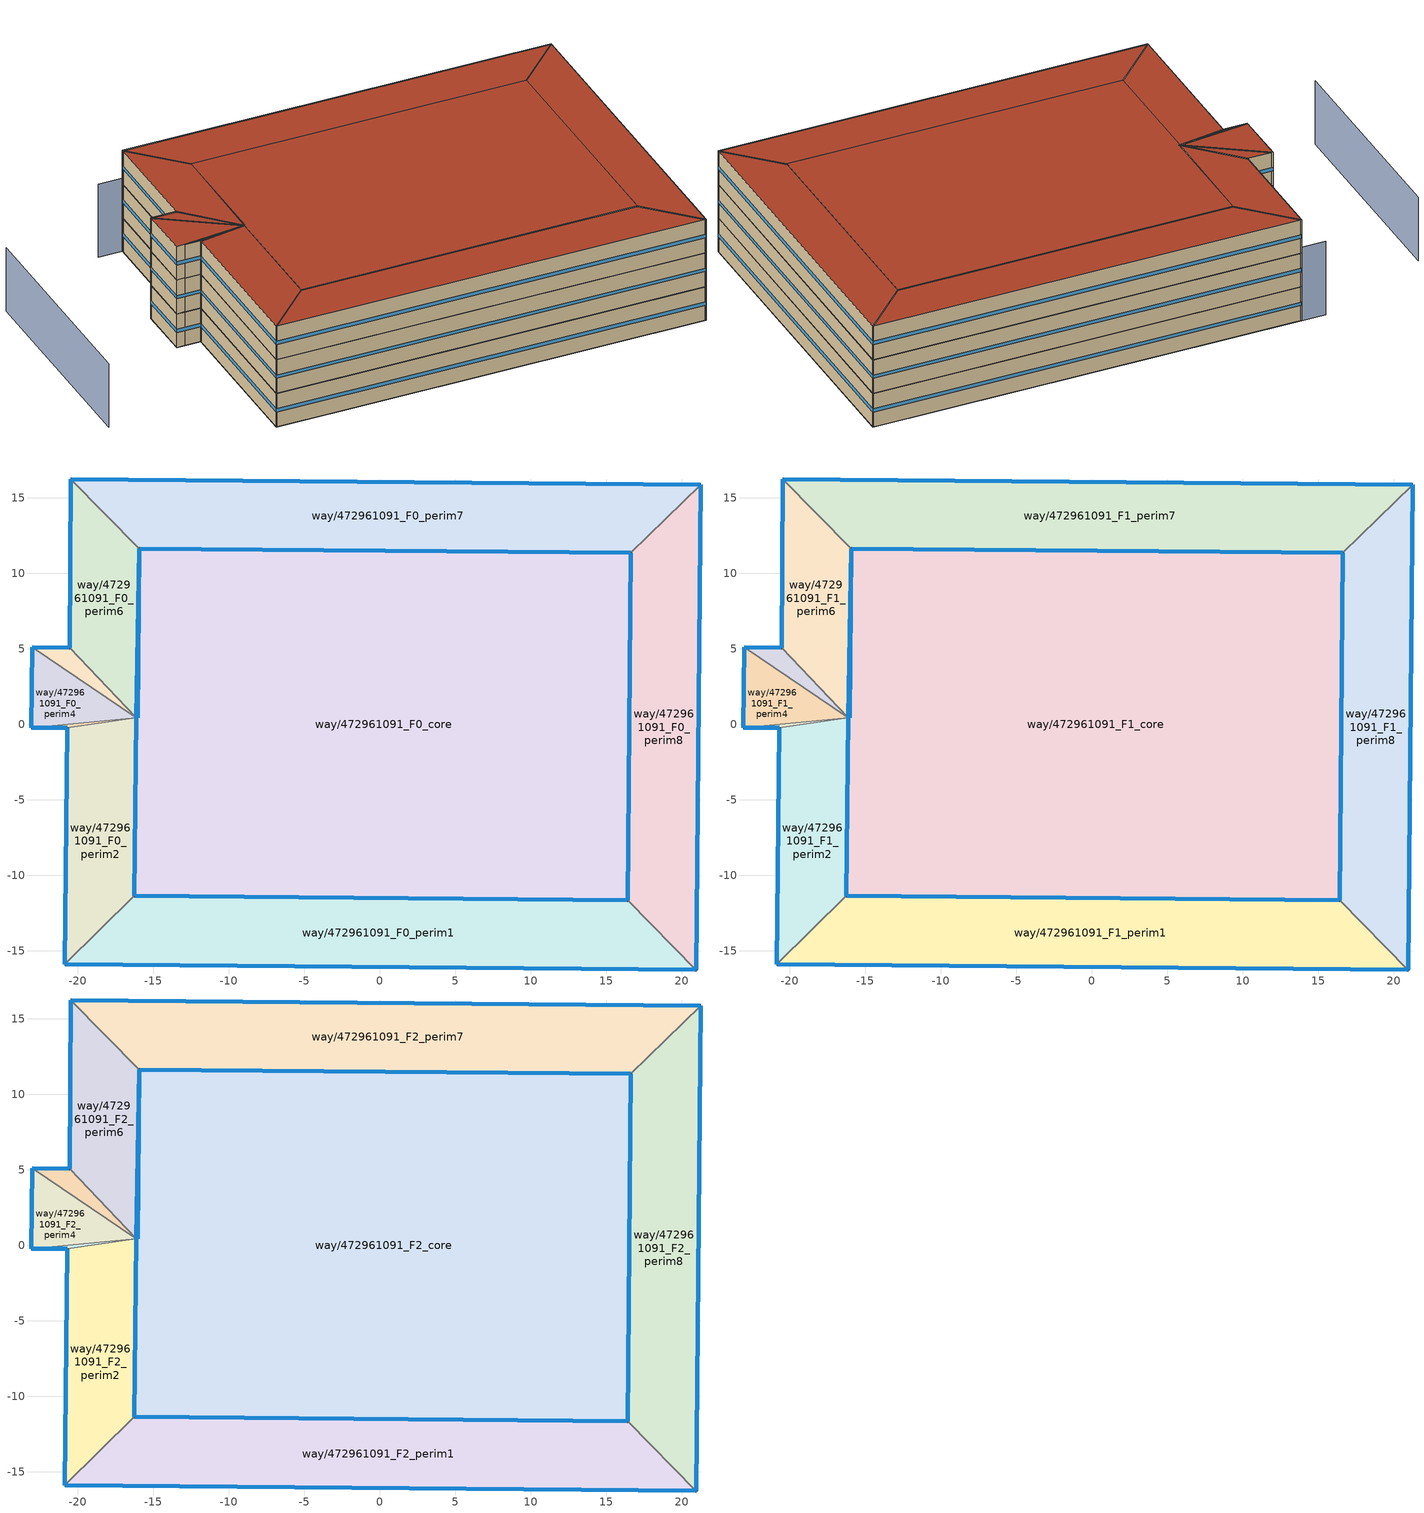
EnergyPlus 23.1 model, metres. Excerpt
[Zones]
way/472961091_F0_perim1
 floor ground (Floor_Construction): 20.94,-16.28 16.41,-11.66 -16.26,-11.37 -20.87,-15.89 z0
 wall outside (Wall_Construction): 20.94,-16.28 -20.87,-15.89 / -16.26,-11.37 16.41,-11.66 z0:3.5
 wall to way/472961091_F0_perim8 (Wall_Construction): 16.41,-11.66 20.94,-16.28 z0:3.5
 wall to way/472961091_F0_perim2 (Wall_Construction): -20.87,-15.89 -16.26,-11.37 z0:3.5
 window (Window_Construction): 20.92,-16.28 -20.85,-15.89 / -16.24,-11.37 16.39,-11.66 z1.57:1.93
way/472961091_F0_perim2
 floor ground (Floor_Construction): -16.26,-11.37 -16.15,0.44 -20.72,-0.25 -20.87,-15.89 z0
 wall outside (Wall_Construction): -20.87,-15.89 -20.72,-0.25 / -16.15,0.44 -16.26,-11.37 z0:3.5
 wall to way/472961091_F0_perim3 (Wall_Construction): -20.72,-0.25 -16.15,0.44 z0:3.5
 window (Window_Construction): -20.87,-15.89 -20.72,-0.25 / -16.15,0.44 -16.26,-11.36 z1.57:1.93
way/472961091_F0_perim3
 floor ground (Floor_Construction): -16.15,0.44 -23.08,-0.23 -20.72,-0.25 z0
 wall outside (Wall_Construction): -20.72,-0.25 -23.08,-0.23 z0:3.5
 wall to way/472961091_F0_perim4 (Wall_Construction): -23.08,-0.23 -16.15,0.44 z0:3.5
 window (Window_Construction): -20.73,-0.25 -23.08,-0.23 z1.57:1.93
way/472961091_F0_perim4
 floor ground (Floor_Construction): -16.15,0.44 -23.03,5.09 -23.08,-0.23 z0
 wall outside (Wall_Construction): -23.08,-0.23 -23.03,5.09 z0:3.5
 wall to way/472961091_F0_perim5 (Wall_Construction): -23.03,5.09 -16.15,0.44 z0:3.5
 window (Window_Construction): -23.08,-0.23 -23.03,5.09 z1.57:1.93
way/472961091_F0_perim5
 floor ground (Floor_Construction): -16.15,0.44 -20.56,5.07 -23.03,5.09 z0
 wall outside (Wall_Construction): -23.03,5.09 -20.56,5.07 z0:3.5
 wall to way/472961091_F0_perim6 (Wall_Construction): -20.56,5.07 -16.15,0.44 z0:3.5
 window (Window_Construction): -23.03,5.09 -20.56,5.07 z1.57:1.93
way/472961091_F0_perim6
 floor ground (Floor_Construction): -16.15,0.44 -15.93,11.63 -20.46,16.24 -20.56,5.07 z0
 wall outside (Wall_Construction): -20.56,5.07 -20.46,16.24 / -15.93,11.63 -16.15,0.44 z0:3.5
 wall to way/472961091_F0_perim7 (Wall_Construction): -20.46,16.24 -15.93,11.63 z0:3.5
 window (Window_Construction): -20.56,5.07 -20.46,16.24 / -15.93,11.63 -16.15,0.45 z1.57:1.93
way/472961091_F0_perim7
 floor ground (Floor_Construction): 21.23,15.87 -20.46,16.24 -15.93,11.63 16.62,11.35 z0
 wall outside (Wall_Construction): -20.46,16.24 21.23,15.87 / 16.62,11.35 -15.93,11.63 z0:3.5
 wall to way/472961091_F0_perim8 (Wall_Construction): 21.23,15.87 16.62,11.35 z0:3.5
 window (Window_Construction): -20.44,16.24 21.21,15.88 / 16.61,11.35 -15.92,11.63 z1.57:1.93
way/472961091_F0_perim8
 floor ground (Floor_Construction): 20.94,-16.28 21.23,15.87 16.62,11.35 16.41,-11.66 z0
 wall outside (Wall_Construction): 21.23,15.87 20.94,-16.28 / 16.41,-11.66 16.62,11.35 z0:3.5
 window (Window_Construction): 21.23,15.86 20.94,-16.26 / 16.41,-11.65 16.62,11.33 z1.57:1.93
way/472961091_F0_core
 floor ground (Floor_Construction): 16.62,11.35 16.41,-11.66 -16.26,-11.37 -16.15,0.44 -16.03,0.44 -15.93,11.63 z0
 wall outside (Wall_Construction): -15.93,11.63 -16.03,0.44 -16.15,0.44 -16.26,-11.37 16.41,-11.66 16.62,11.35 -15.93,11.63 z0:3.5
 window (Window_Construction): -15.93,11.63 -16.03,0.45 / -16.03,0.44 -16.15,0.44 / -16.24,-11.37 16.39,-11.66 / -16.15,0.44 -16.26,-11.36 / 16.61,11.35 -15.92,11.63 / 16.41,-11.65 16.62,11.33 z1.57:1.93
way/472961091_F1_perim1
 floor to way/472961091_F0_perim1 (Floor_Construction): 20.94,-16.28 16.41,-11.66 -16.26,-11.37 -20.87,-15.89 z3.5
 wall outside (Wall_Construction): 20.94,-16.28 -20.87,-15.89 / -16.26,-11.37 16.41,-11.66 z3.5:7
 wall to way/472961091_F1_perim8 (Wall_Construction): 16.41,-11.66 20.94,-16.28 z3.5:7
 wall to way/472961091_F1_perim2 (Wall_Construction): -20.87,-15.89 -16.26,-11.37 z3.5:7
 window (Window_Construction): 20.92,-16.28 -20.85,-15.89 / -16.24,-11.37 16.39,-11.66 z5.08:5.42
way/472961091_F1_perim2
 floor to way/472961091_F0_perim2 (Floor_Construction): -16.26,-11.37 -16.15,0.44 -20.72,-0.25 -20.87,-15.89 z3.5
 wall outside (Wall_Construction): -20.87,-15.89 -20.72,-0.25 / -16.15,0.44 -16.26,-11.37 z3.5:7
 wall to way/472961091_F1_perim3 (Wall_Construction): -20.72,-0.25 -16.15,0.44 z3.5:7
 window (Window_Construction): -20.87,-15.89 -20.72,-0.25 / -16.15,0.44 -16.26,-11.36 z5.08:5.42
way/472961091_F1_perim3
 floor to way/472961091_F0_perim3 (Floor_Construction): -16.15,0.44 -23.08,-0.23 -20.72,-0.25 z3.5
 wall outside (Wall_Construction): -20.72,-0.25 -23.08,-0.23 z3.5:7
 wall to way/472961091_F1_perim4 (Wall_Construction): -23.08,-0.23 -16.15,0.44 z3.5:7
 window (Window_Construction): -20.73,-0.25 -23.08,-0.23 z5.08:5.42
way/472961091_F1_perim4
 floor to way/472961091_F0_perim4 (Floor_Construction): -16.15,0.44 -23.03,5.09 -23.08,-0.23 z3.5
 wall outside (Wall_Construction): -23.08,-0.23 -23.03,5.09 z3.5:7
 wall to way/472961091_F1_perim5 (Wall_Construction): -23.03,5.09 -16.15,0.44 z3.5:7
 window (Window_Construction): -23.08,-0.23 -23.03,5.09 z5.08:5.42
way/472961091_F1_perim5
 floor to way/472961091_F0_perim5 (Floor_Construction): -16.15,0.44 -20.56,5.07 -23.03,5.09 z3.5
 wall outside (Wall_Construction): -23.03,5.09 -20.56,5.07 z3.5:7
 wall to way/472961091_F1_perim6 (Wall_Construction): -20.56,5.07 -16.15,0.44 z3.5:7
 window (Window_Construction): -23.03,5.09 -20.56,5.07 z5.08:5.42
way/472961091_F1_perim6
 floor to way/472961091_F0_perim6 (Floor_Construction): -16.15,0.44 -15.93,11.63 -20.46,16.24 -20.56,5.07 z3.5
 wall outside (Wall_Construction): -20.56,5.07 -20.46,16.24 / -15.93,11.63 -16.15,0.44 z3.5:7
 wall to way/472961091_F1_perim7 (Wall_Construction): -20.46,16.24 -15.93,11.63 z3.5:7
 window (Window_Construction): -20.56,5.07 -20.46,16.24 / -15.93,11.63 -16.15,0.45 z5.08:5.42
way/472961091_F1_perim7
 floor to way/472961091_F0_perim7 (Floor_Construction): 21.23,15.87 -20.46,16.24 -15.93,11.63 16.62,11.35 z3.5
 wall outside (Wall_Construction): -20.46,16.24 21.23,15.87 / 16.62,11.35 -15.93,11.63 z3.5:7
 wall to way/472961091_F1_perim8 (Wall_Construction): 21.23,15.87 16.62,11.35 z3.5:7
 window (Window_Construction): -20.44,16.24 21.21,15.88 / 16.61,11.35 -15.92,11.63 z5.08:5.42
way/472961091_F1_perim8
 floor to way/472961091_F0_perim8 (Floor_Construction): 20.94,-16.28 21.23,15.87 16.62,11.35 16.41,-11.66 z3.5
 wall outside (Wall_Construction): 21.23,15.87 20.94,-16.28 / 16.41,-11.66 16.62,11.35 z3.5:7
 window (Window_Construction): 21.23,15.86 20.94,-16.26 / 16.41,-11.65 16.62,11.33 z5.08:5.42
way/472961091_F1_core
 floor to way/472961091_F0_core (Floor_Construction): 16.62,11.35 16.41,-11.66 -16.26,-11.37 -16.15,0.44 -16.03,0.44 -15.93,11.63 z3.5
 wall outside (Wall_Construction): -15.93,11.63 -16.03,0.44 -16.15,0.44 -16.26,-11.37 16.41,-11.66 16.62,11.35 -15.93,11.63 z3.5:7
 window (Window_Construction): -15.93,11.63 -16.03,0.45 / -16.03,0.44 -16.15,0.44 / -16.24,-11.37 16.39,-11.66 / -16.15,0.44 -16.26,-11.36 / 16.61,11.35 -15.92,11.63 / 16.41,-11.65 16.62,11.33 z5.08:5.42
way/472961091_F2_perim1
 floor to way/472961091_F1_perim1 (Floor_Construction): 20.94,-16.28 16.41,-11.66 -16.26,-11.37 -20.87,-15.89 z7
 wall outside (Wall_Construction): 20.94,-16.28 -20.87,-15.89 / -16.26,-11.37 16.41,-11.66 z7:10.5
 wall to way/472961091_F2_perim8 (Wall_Construction): 16.41,-11.66 20.94,-16.28 z7:10.5
 wall to way/472961091_F2_perim2 (Wall_Construction): -20.87,-15.89 -16.26,-11.37 z7:10.5
 window (Window_Construction): 20.92,-16.28 -20.85,-15.89 / -16.24,-11.37 16.39,-11.66 z8.57:8.93
 roof outside (Roof_Construction): 16.41,-11.66 20.94,-16.28 -20.87,-15.89 -16.26,-11.37 z10.5
way/472961091_F2_perim2
 floor to way/472961091_F1_perim2 (Floor_Construction): -16.26,-11.37 -16.15,0.44 -20.72,-0.25 -20.87,-15.89 z7
 wall outside (Wall_Construction): -20.87,-15.89 -20.72,-0.25 / -16.15,0.44 -16.26,-11.37 z7:10.5
 wall to way/472961091_F2_perim3 (Wall_Construction): -20.72,-0.25 -16.15,0.44 z7:10.5
 window (Window_Construction): -20.87,-15.89 -20.72,-0.25 / -16.15,0.44 -16.26,-11.36 z8.57:8.93
 roof outside (Roof_Construction): -16.15,0.44 -16.26,-11.37 -20.87,-15.89 -20.72,-0.25 z10.5
way/472961091_F2_perim3
 floor to way/472961091_F1_perim3 (Floor_Construction): -16.15,0.44 -23.08,-0.23 -20.72,-0.25 z7
 wall outside (Wall_Construction): -20.72,-0.25 -23.08,-0.23 z7:10.5
 wall to way/472961091_F2_perim4 (Wall_Construction): -23.08,-0.23 -16.15,0.44 z7:10.5
 window (Window_Construction): -20.73,-0.25 -23.08,-0.23 z8.57:8.93
 roof outside (Roof_Construction): -16.15,0.44 -20.72,-0.25 -23.08,-0.23 z10.5
way/472961091_F2_perim4
 floor to way/472961091_F1_perim4 (Floor_Construction): -16.15,0.44 -23.03,5.09 -23.08,-0.23 z7
 wall outside (Wall_Construction): -23.08,-0.23 -23.03,5.09 z7:10.5
 wall to way/472961091_F2_perim5 (Wall_Construction): -23.03,5.09 -16.15,0.44 z7:10.5
 window (Window_Construction): -23.08,-0.23 -23.03,5.09 z8.57:8.93
 roof outside (Roof_Construction): -16.15,0.44 -23.08,-0.23 -23.03,5.09 z10.5
way/472961091_F2_perim5
 floor to way/472961091_F1_perim5 (Floor_Construction): -16.15,0.44 -20.56,5.07 -23.03,5.09 z7
 wall outside (Wall_Construction): -23.03,5.09 -20.56,5.07 z7:10.5
 wall to way/472961091_F2_perim6 (Wall_Construction): -20.56,5.07 -16.15,0.44 z7:10.5
 window (Window_Construction): -23.03,5.09 -20.56,5.07 z8.57:8.93
 roof outside (Roof_Construction): -20.56,5.07 -16.15,0.44 -23.03,5.09 z10.5
way/472961091_F2_perim6
 floor to way/472961091_F1_perim6 (Floor_Construction): -16.15,0.44 -15.93,11.63 -20.46,16.24 -20.56,5.07 z7
 wall outside (Wall_Construction): -20.56,5.07 -20.46,16.24 / -15.93,11.63 -16.15,0.44 z7:10.5
 wall to way/472961091_F2_perim7 (Wall_Construction): -20.46,16.24 -15.93,11.63 z7:10.5
 window (Window_Construction): -20.56,5.07 -20.46,16.24 / -15.93,11.63 -16.15,0.45 z8.57:8.93
 roof outside (Roof_Construction): -20.46,16.24 -15.93,11.63 -16.15,0.44 -20.56,5.07 z10.5
way/472961091_F2_perim7
 floor to way/472961091_F1_perim7 (Floor_Construction): 21.23,15.87 -20.46,16.24 -15.93,11.63 16.62,11.35 z7
 wall outside (Wall_Construction): -20.46,16.24 21.23,15.87 / 16.62,11.35 -15.93,11.63 z7:10.5
 wall to way/472961091_F2_perim8 (Wall_Construction): 21.23,15.87 16.62,11.35 z7:10.5
 window (Window_Construction): -20.44,16.24 21.21,15.88 / 16.61,11.35 -15.92,11.63 z8.57:8.93
 roof outside (Roof_Construction): 21.23,15.87 16.62,11.35 -15.93,11.63 -20.46,16.24 z10.5
way/472961091_F2_perim8
 floor to way/472961091_F1_perim8 (Floor_Construction): 20.94,-16.28 21.23,15.87 16.62,11.35 16.41,-11.66 z7
 wall outside (Wall_Construction): 21.23,15.87 20.94,-16.28 / 16.41,-11.66 16.62,11.35 z7:10.5
 window (Window_Construction): 21.23,15.86 20.94,-16.26 / 16.41,-11.65 16.62,11.33 z8.57:8.93
 roof outside (Roof_Construction): 21.23,15.87 20.94,-16.28 16.41,-11.66 16.62,11.35 z10.5
way/472961091_F2_core
 floor to way/472961091_F1_core (Floor_Construction): 16.62,11.35 16.41,-11.66 -16.26,-11.37 -16.15,0.44 -16.03,0.44 -15.93,11.63 z7
 wall outside (Wall_Construction): -15.93,11.63 -16.03,0.44 -16.15,0.44 -16.26,-11.37 16.41,-11.66 16.62,11.35 -15.93,11.63 z7:10.5
 window (Window_Construction): -15.93,11.63 -16.03,0.45 / -16.03,0.44 -16.15,0.44 / -16.24,-11.37 16.39,-11.66 / -16.15,0.44 -16.26,-11.36 / 16.61,11.35 -15.92,11.63 / 16.41,-11.65 16.62,11.33 z8.57:8.93
 roof outside (Roof_Construction): 16.41,-11.66 16.62,11.35 -15.93,11.63 -16.03,0.44 -16.15,0.44 -16.26,-11.37 z10.5
shading: -34,11.74 -34.19,-9.54 z0:6.6; 21.24,15.86 -22.83,16.27 z0:7.6
[Building]
OpenUBEM_Building: North Axis=0; Terrain=City; Solar Distribution=FullExterior
[Site:Location]
Lancaster-Fox.Field: Latitude=34.741; Longitude=-118.212; Time Zone=-8; Elevation=712.6
[SizingPeriod:WeatherFileDays]
AnnualSizingPeriod: Begin Month=1; Begin Day of Month=1; End Month=12; End Day of Month=31; Day of Week for Start Day=Monday; Use Weather File Daylight Saving Period=No; Use Weather File Rain and Snow Indicators=No
[SITE:WATERMAINSTEMPERATURE]
Calculation Method=CorrelationFromWeatherFile
[MATERIAL:NOMASS] Roughness=MediumRough; Thermal Absorptance=0.9; Solar Absorptance=0.7; Visible Absorptance=0.7
Name | Thermal Resistance
Roof_Assembly | 3.27869
Wall_Assembly | 1.43062
Floor_Assembly | 1.81818
[WINDOWMATERIAL:SIMPLEGLAZINGSYSTEM]
Window_Material: UFactor=3.122; Solar Heat Gain Coefficient=0.25; Visible Transmittance=0.6
[CONSTRUCTION]
Roof_Construction: Roof_Assembly
Wall_Construction: Wall_Assembly
Floor_Construction: Floor_Assembly
Window_Construction: Window_Material
[ZONE] Type=1; Multiplier=1; Ceiling Height=autocalculate; Volume=autocalculate; Floor Area=autocalculate; Part of Total Floor Area=Yes
way/472961091_F0_perim1; way/472961091_F1_perim1; way/472961091_F2_perim1; way/472961091_F0_perim2; way/472961091_F1_perim2; way/472961091_F2_perim2; way/472961091_F0_perim3; way/472961091_F1_perim3; way/472961091_F2_perim3; way/472961091_F0_perim4; way/472961091_F1_perim4; way/472961091_F2_perim4; way/472961091_F0_perim5; way/472961091_F1_perim5; way/472961091_F2_perim5; way/472961091_F0_perim6; way/472961091_F1_perim6; way/472961091_F2_perim6; way/472961091_F0_perim7; way/472961091_F1_perim7; way/472961091_F2_perim7; way/472961091_F0_perim8; way/472961091_F1_perim8; way/472961091_F2_perim8; way/472961091_F0_core; way/472961091_F1_core; way/472961091_F2_core
[PEOPLE] Number of People Schedule=Occupancy_Schedule_Warehouse; Number of People Calculation Method=People/Area; People per Floor Area=0.00215276; Fraction Radiant=0.3; Sensible Heat Fraction=autocalculate; Activity Level Schedule=Activity_Level; Carbon Dioxide Generation Rate=3.82e-08; Enable ASHRAE 55 Comfort Warnings=No; Mean Radiant Temperature Calculation Type=ZoneAveraged; Clothing Insulation Calculation Method=ClothingInsulationSchedule; Cold Stress Temperature Threshold=15.56; Heat Stress Temperature Threshold=30
Name | Zone or ZoneList or Space or SpaceList
People_way/472961091_F0_core | way/472961091_F0_core
People_way/472961091_F1_core | way/472961091_F1_core
People_way/472961091_F2_core | way/472961091_F2_core
People_way/472961091_F0_perim1 | way/472961091_F0_perim1
People_way/472961091_F1_perim1 | way/472961091_F1_perim1
People_way/472961091_F2_perim1 | way/472961091_F2_perim1
People_way/472961091_F0_perim2 | way/472961091_F0_perim2
People_way/472961091_F1_perim2 | way/472961091_F1_perim2
People_way/472961091_F2_perim2 | way/472961091_F2_perim2
People_way/472961091_F0_perim3 | way/472961091_F0_perim3
People_way/472961091_F1_perim3 | way/472961091_F1_perim3
People_way/472961091_F2_perim3 | way/472961091_F2_perim3
People_way/472961091_F0_perim4 | way/472961091_F0_perim4
People_way/472961091_F1_perim4 | way/472961091_F1_perim4
People_way/472961091_F2_perim4 | way/472961091_F2_perim4
People_way/472961091_F0_perim5 | way/472961091_F0_perim5
People_way/472961091_F1_perim5 | way/472961091_F1_perim5
People_way/472961091_F2_perim5 | way/472961091_F2_perim5
People_way/472961091_F0_perim6 | way/472961091_F0_perim6
People_way/472961091_F1_perim6 | way/472961091_F1_perim6
People_way/472961091_F2_perim6 | way/472961091_F2_perim6
People_way/472961091_F0_perim7 | way/472961091_F0_perim7
People_way/472961091_F1_perim7 | way/472961091_F1_perim7
People_way/472961091_F2_perim7 | way/472961091_F2_perim7
People_way/472961091_F0_perim8 | way/472961091_F0_perim8
People_way/472961091_F1_perim8 | way/472961091_F1_perim8
People_way/472961091_F2_perim8 | way/472961091_F2_perim8
[LIGHTS] Schedule=Lighting_Schedule_Warehouse; Design Level Calculation Method=Watts/Area; Watts per Zone Floor Area=3.44; Return Air Fraction=0; Fraction Radiant=0.42; Fraction Visible=0; Fraction Replaceable=1; EndUse Subcategory=General; Return Air Fraction Calculated from Plenum Temperature=No; Return Air Fraction Function of Plenum Temperature Coefficient 1=0; Return Air Fraction Function of Plenum Temperature Coefficient 2=0
Name | Zone or ZoneList or Space or SpaceList
Lights_way/472961091_F0_core | way/472961091_F0_core
Lights_way/472961091_F1_core | way/472961091_F1_core
Lights_way/472961091_F2_core | way/472961091_F2_core
Lights_way/472961091_F0_perim1 | way/472961091_F0_perim1
Lights_way/472961091_F1_perim1 | way/472961091_F1_perim1
Lights_way/472961091_F2_perim1 | way/472961091_F2_perim1
Lights_way/472961091_F0_perim2 | way/472961091_F0_perim2
Lights_way/472961091_F1_perim2 | way/472961091_F1_perim2
Lights_way/472961091_F2_perim2 | way/472961091_F2_perim2
Lights_way/472961091_F0_perim3 | way/472961091_F0_perim3
Lights_way/472961091_F1_perim3 | way/472961091_F1_perim3
Lights_way/472961091_F2_perim3 | way/472961091_F2_perim3
Lights_way/472961091_F0_perim4 | way/472961091_F0_perim4
Lights_way/472961091_F1_perim4 | way/472961091_F1_perim4
Lights_way/472961091_F2_perim4 | way/472961091_F2_perim4
Lights_way/472961091_F0_perim5 | way/472961091_F0_perim5
Lights_way/472961091_F1_perim5 | way/472961091_F1_perim5
Lights_way/472961091_F2_perim5 | way/472961091_F2_perim5
Lights_way/472961091_F0_perim6 | way/472961091_F0_perim6
Lights_way/472961091_F1_perim6 | way/472961091_F1_perim6
Lights_way/472961091_F2_perim6 | way/472961091_F2_perim6
Lights_way/472961091_F0_perim7 | way/472961091_F0_perim7
Lights_way/472961091_F1_perim7 | way/472961091_F1_perim7
Lights_way/472961091_F2_perim7 | way/472961091_F2_perim7
Lights_way/472961091_F0_perim8 | way/472961091_F0_perim8
Lights_way/472961091_F1_perim8 | way/472961091_F1_perim8
Lights_way/472961091_F2_perim8 | way/472961091_F2_perim8
[ELECTRICEQUIPMENT] Schedule=Equipment_Schedule_Warehouse; Design Level Calculation Method=Watts/Area; Watts per Zone Floor Area=2.58; Fraction Latent=0; Fraction Radiant=0.5; Fraction Lost=0; EndUse Subcategory=General
Name | Zone or ZoneList or Space or SpaceList
Equipment_way/472961091_F0_core | way/472961091_F0_core
Equipment_way/472961091_F1_core | way/472961091_F1_core
Equipment_way/472961091_F2_core | way/472961091_F2_core
Equipment_way/472961091_F0_perim1 | way/472961091_F0_perim1
Equipment_way/472961091_F1_perim1 | way/472961091_F1_perim1
Equipment_way/472961091_F2_perim1 | way/472961091_F2_perim1
Equipment_way/472961091_F0_perim2 | way/472961091_F0_perim2
Equipment_way/472961091_F1_perim2 | way/472961091_F1_perim2
Equipment_way/472961091_F2_perim2 | way/472961091_F2_perim2
Equipment_way/472961091_F0_perim3 | way/472961091_F0_perim3
Equipment_way/472961091_F1_perim3 | way/472961091_F1_perim3
Equipment_way/472961091_F2_perim3 | way/472961091_F2_perim3
Equipment_way/472961091_F0_perim4 | way/472961091_F0_perim4
Equipment_way/472961091_F1_perim4 | way/472961091_F1_perim4
Equipment_way/472961091_F2_perim4 | way/472961091_F2_perim4
Equipment_way/472961091_F0_perim5 | way/472961091_F0_perim5
Equipment_way/472961091_F1_perim5 | way/472961091_F1_perim5
Equipment_way/472961091_F2_perim5 | way/472961091_F2_perim5
Equipment_way/472961091_F0_perim6 | way/472961091_F0_perim6
Equipment_way/472961091_F1_perim6 | way/472961091_F1_perim6
Equipment_way/472961091_F2_perim6 | way/472961091_F2_perim6
Equipment_way/472961091_F0_perim7 | way/472961091_F0_perim7
Equipment_way/472961091_F1_perim7 | way/472961091_F1_perim7
Equipment_way/472961091_F2_perim7 | way/472961091_F2_perim7
Equipment_way/472961091_F0_perim8 | way/472961091_F0_perim8
Equipment_way/472961091_F1_perim8 | way/472961091_F1_perim8
Equipment_way/472961091_F2_perim8 | way/472961091_F2_perim8
[ZONEINFILTRATION:DESIGNFLOWRATE] Schedule=Infiltration_Schedule_Warehouse; Design Flow Rate Calculation Method=Flow/ExteriorWallArea; Flow Rate per Exterior Surface Area=0.000285; Constant Term Coefficient=1; Temperature Term Coefficient=0; Velocity Term Coefficient=0; Velocity Squared Term Coefficient=0
Name | Zone or ZoneList or Space or SpaceList
Infiltration_way/472961091_F0_core | way/472961091_F0_core
Infiltration_way/472961091_F1_core | way/472961091_F1_core
Infiltration_way/472961091_F2_core | way/472961091_F2_core
Infiltration_way/472961091_F0_perim1 | way/472961091_F0_perim1
Infiltration_way/472961091_F1_perim1 | way/472961091_F1_perim1
Infiltration_way/472961091_F2_perim1 | way/472961091_F2_perim1
Infiltration_way/472961091_F0_perim2 | way/472961091_F0_perim2
Infiltration_way/472961091_F1_perim2 | way/472961091_F1_perim2
Infiltration_way/472961091_F2_perim2 | way/472961091_F2_perim2
Infiltration_way/472961091_F0_perim3 | way/472961091_F0_perim3
Infiltration_way/472961091_F1_perim3 | way/472961091_F1_perim3
Infiltration_way/472961091_F2_perim3 | way/472961091_F2_perim3
Infiltration_way/472961091_F0_perim4 | way/472961091_F0_perim4
Infiltration_way/472961091_F1_perim4 | way/472961091_F1_perim4
Infiltration_way/472961091_F2_perim4 | way/472961091_F2_perim4
Infiltration_way/472961091_F0_perim5 | way/472961091_F0_perim5
Infiltration_way/472961091_F1_perim5 | way/472961091_F1_perim5
Infiltration_way/472961091_F2_perim5 | way/472961091_F2_perim5
Infiltration_way/472961091_F0_perim6 | way/472961091_F0_perim6
Infiltration_way/472961091_F1_perim6 | way/472961091_F1_perim6
Infiltration_way/472961091_F2_perim6 | way/472961091_F2_perim6
Infiltration_way/472961091_F0_perim7 | way/472961091_F0_perim7
Infiltration_way/472961091_F1_perim7 | way/472961091_F1_perim7
Infiltration_way/472961091_F2_perim7 | way/472961091_F2_perim7
Infiltration_way/472961091_F0_perim8 | way/472961091_F0_perim8
Infiltration_way/472961091_F1_perim8 | way/472961091_F1_perim8
Infiltration_way/472961091_F2_perim8 | way/472961091_F2_perim8
[HVACTEMPLATE:THERMOSTAT] Heating Setpoint Schedule=Heating_Setpoint_Warehouse; Cooling Setpoint Schedule=Cooling_Setpoint_Warehouse
way/472961091_F0_core_Thermostat; way/472961091_F1_core_Thermostat; way/472961091_F2_core_Thermostat; way/472961091_F0_perim1_Thermostat; way/472961091_F1_perim1_Thermostat; way/472961091_F2_perim1_Thermostat; way/472961091_F0_perim2_Thermostat; way/472961091_F1_perim2_Thermostat; way/472961091_F2_perim2_Thermostat; way/472961091_F0_perim3_Thermostat; way/472961091_F1_perim3_Thermostat; way/472961091_F2_perim3_Thermostat; way/472961091_F0_perim4_Thermostat; way/472961091_F1_perim4_Thermostat; way/472961091_F2_perim4_Thermostat; way/472961091_F0_perim5_Thermostat; way/472961091_F1_perim5_Thermostat; way/472961091_F2_perim5_Thermostat; way/472961091_F0_perim6_Thermostat; way/472961091_F1_perim6_Thermostat; way/472961091_F2_perim6_Thermostat; way/472961091_F0_perim7_Thermostat; way/472961091_F1_perim7_Thermostat; way/472961091_F2_perim7_Thermostat; way/472961091_F0_perim8_Thermostat; way/472961091_F1_perim8_Thermostat; way/472961091_F2_perim8_Thermostat
[HVACTEMPLATE:ZONE:UNITARY] Supply Air Maximum Flow Rate=autosize; Outdoor Air Method=Flow/Person; Outdoor Air Flow Rate per Person=0.00944; Outdoor Air Flow Rate per Zone Floor Area=0; Outdoor Air Flow Rate per Zone=0; Baseboard Heating Type=None; Baseboard Heating Capacity=autosize; Zone Cooling Design Supply Air Temperature Input Method=SystemSupplyAirTemperature; Zone Cooling Design Supply Air Temperature=12.8; Zone Cooling Design Supply Air Temperature Difference=11.11; Zone Heating Design Supply Air Temperature Input Method=SystemSupplyAirTemperature; Zone Heating Design Supply Air Temperature=50; Zone Heating Design Supply Air Temperature Difference=30
Name | Template Unitary System | Template Thermostat
way/472961091_F0_core | way/472961091_F0_core_Htg_Sys | way/472961091_F0_core_Thermostat
way/472961091_F1_core | way/472961091_F1_core_Htg_Sys | way/472961091_F1_core_Thermostat
way/472961091_F2_core | way/472961091_F2_core_Htg_Sys | way/472961091_F2_core_Thermostat
way/472961091_F0_perim1 | way/472961091_F0_perim1_Htg_Sys | way/472961091_F0_perim1_Thermostat
way/472961091_F1_perim1 | way/472961091_F1_perim1_Htg_Sys | way/472961091_F1_perim1_Thermostat
way/472961091_F2_perim1 | way/472961091_F2_perim1_Htg_Sys | way/472961091_F2_perim1_Thermostat
way/472961091_F0_perim2 | way/472961091_F0_perim2_Htg_Sys | way/472961091_F0_perim2_Thermostat
way/472961091_F1_perim2 | way/472961091_F1_perim2_Htg_Sys | way/472961091_F1_perim2_Thermostat
way/472961091_F2_perim2 | way/472961091_F2_perim2_Htg_Sys | way/472961091_F2_perim2_Thermostat
way/472961091_F0_perim3 | way/472961091_F0_perim3_Htg_Sys | way/472961091_F0_perim3_Thermostat
way/472961091_F1_perim3 | way/472961091_F1_perim3_Htg_Sys | way/472961091_F1_perim3_Thermostat
way/472961091_F2_perim3 | way/472961091_F2_perim3_Htg_Sys | way/472961091_F2_perim3_Thermostat
way/472961091_F0_perim4 | way/472961091_F0_perim4_Htg_Sys | way/472961091_F0_perim4_Thermostat
way/472961091_F1_perim4 | way/472961091_F1_perim4_Htg_Sys | way/472961091_F1_perim4_Thermostat
way/472961091_F2_perim4 | way/472961091_F2_perim4_Htg_Sys | way/472961091_F2_perim4_Thermostat
way/472961091_F0_perim5 | way/472961091_F0_perim5_Htg_Sys | way/472961091_F0_perim5_Thermostat
way/472961091_F1_perim5 | way/472961091_F1_perim5_Htg_Sys | way/472961091_F1_perim5_Thermostat
way/472961091_F2_perim5 | way/472961091_F2_perim5_Htg_Sys | way/472961091_F2_perim5_Thermostat
way/472961091_F0_perim6 | way/472961091_F0_perim6_Htg_Sys | way/472961091_F0_perim6_Thermostat
way/472961091_F1_perim6 | way/472961091_F1_perim6_Htg_Sys | way/472961091_F1_perim6_Thermostat
way/472961091_F2_perim6 | way/472961091_F2_perim6_Htg_Sys | way/472961091_F2_perim6_Thermostat
way/472961091_F0_perim7 | way/472961091_F0_perim7_Htg_Sys | way/472961091_F0_perim7_Thermostat
way/472961091_F1_perim7 | way/472961091_F1_perim7_Htg_Sys | way/472961091_F1_perim7_Thermostat
way/472961091_F2_perim7 | way/472961091_F2_perim7_Htg_Sys | way/472961091_F2_perim7_Thermostat
way/472961091_F0_perim8 | way/472961091_F0_perim8_Htg_Sys | way/472961091_F0_perim8_Thermostat
way/472961091_F1_perim8 | way/472961091_F1_perim8_Htg_Sys | way/472961091_F1_perim8_Thermostat
way/472961091_F2_perim8 | way/472961091_F2_perim8_Htg_Sys | way/472961091_F2_perim8_Thermostat
[HVACTEMPLATE:SYSTEM:UNITARY] Supply Fan Maximum Flow Rate=autosize; Supply Fan Total Efficiency=0.55575; Supply Fan Delta Pressure=622.5; Supply Fan Motor Efficiency=0.9; Supply Fan Motor in Air Stream Fraction=1; Cooling Coil Type=None; Cooling Design Supply Air Temperature=12.8; Cooling Coil Gross Rated Total Capacity=autosize; Cooling Coil Gross Rated Sensible Heat Ratio=autosize; Cooling Coil Gross Rated COP=3; Heating Coil Type=Gas; Heating Design Supply Air Temperature=50; Heating Coil Capacity=autosize; Gas Heating Coil Efficiency=0.84; Gas Heating Coil Parasitic Electric Load=0; Maximum Outdoor Air Flow Rate=autosize; Minimum Outdoor Air Flow Rate=autosize; Economizer Type=NoEconomizer; Economizer Lockout=NoLockout; Supply Fan Placement=BlowThrough; Night Cycle Control=StayOff; Heat Recovery Type=None; Sensible Heat Recovery Effectiveness=0.7; Latent Heat Recovery Effectiveness=0.65; Dehumidification Control Type=None; Dehumidification Setpoint=60; Humidifier Type=None; Humidifier Rated Capacity=1e-06; Humidifier Rated Electric Power=autosize; Humidifier Setpoint=30; Return Fan=No; Return Fan Total Efficiency=0.7; Return Fan Delta Pressure=500; Return Fan Motor Efficiency=0.9; Return Fan Motor in Air Stream Fraction=1
Name | Control Zone or Thermostat Location
way/472961091_F0_core_Htg_Sys | way/472961091_F0_core
way/472961091_F1_core_Htg_Sys | way/472961091_F1_core
way/472961091_F2_core_Htg_Sys | way/472961091_F2_core
way/472961091_F0_perim1_Htg_Sys | way/472961091_F0_perim1
way/472961091_F1_perim1_Htg_Sys | way/472961091_F1_perim1
way/472961091_F2_perim1_Htg_Sys | way/472961091_F2_perim1
way/472961091_F0_perim2_Htg_Sys | way/472961091_F0_perim2
way/472961091_F1_perim2_Htg_Sys | way/472961091_F1_perim2
way/472961091_F2_perim2_Htg_Sys | way/472961091_F2_perim2
way/472961091_F0_perim3_Htg_Sys | way/472961091_F0_perim3
way/472961091_F1_perim3_Htg_Sys | way/472961091_F1_perim3
way/472961091_F2_perim3_Htg_Sys | way/472961091_F2_perim3
way/472961091_F0_perim4_Htg_Sys | way/472961091_F0_perim4
way/472961091_F1_perim4_Htg_Sys | way/472961091_F1_perim4
way/472961091_F2_perim4_Htg_Sys | way/472961091_F2_perim4
way/472961091_F0_perim5_Htg_Sys | way/472961091_F0_perim5
way/472961091_F1_perim5_Htg_Sys | way/472961091_F1_perim5
way/472961091_F2_perim5_Htg_Sys | way/472961091_F2_perim5
way/472961091_F0_perim6_Htg_Sys | way/472961091_F0_perim6
way/472961091_F1_perim6_Htg_Sys | way/472961091_F1_perim6
way/472961091_F2_perim6_Htg_Sys | way/472961091_F2_perim6
way/472961091_F0_perim7_Htg_Sys | way/472961091_F0_perim7
way/472961091_F1_perim7_Htg_Sys | way/472961091_F1_perim7
way/472961091_F2_perim7_Htg_Sys | way/472961091_F2_perim7
way/472961091_F0_perim8_Htg_Sys | way/472961091_F0_perim8
way/472961091_F1_perim8_Htg_Sys | way/472961091_F1_perim8
way/472961091_F2_perim8_Htg_Sys | way/472961091_F2_perim8
[WATERHEATER:MIXED]
DHW_Heater_Warehouse: Tank Volume=0.3785; Setpoint Temperature Schedule=OpenUBEM_DHW_Setpoint; Deadband Temperature Difference=0; Heater Control Type=Cycle; Heater Maximum Capacity=2466; Heater Ignition Minimum Flow Rate=0; Heater Ignition Delay=0; Heater Fuel Type=Electricity; Heater Thermal Efficiency=1; Off Cycle Parasitic Fuel Consumption Rate=0; Off Cycle Parasitic Fuel Type=Electricity; Off Cycle Parasitic Heat Fraction to Tank=0; On Cycle Parasitic Fuel Consumption Rate=0; On Cycle Parasitic Heat Fraction to Tank=0; Ambient Temperature Indicator=Zone; Ambient Temperature Zone=way/472961091_F0_core; Off Cycle Loss Coefficient to Ambient Temperature=2.01; Off Cycle Loss Fraction to Zone=1; On Cycle Loss Coefficient to Ambient Temperature=2.01; On Cycle Loss Fraction to Zone=1; Peak Use Flow Rate=7.13979e-06; Use Flow Rate Fraction Schedule=OpenUBEM_DHW_FlowFrac_Warehouse; Use Side Effectiveness=1; Source Side Effectiveness=1; Use Side Design Flow Rate=autosize; Source Side Design Flow Rate=autosize; Indirect Water Heating Recovery Time=1.5; Source Side Flow Control Mode=IndirectHeatPrimarySetpoint; EndUse Subcategory=DHW
[WATERUSE:EQUIPMENT]
DHW_WaterUse_Warehouse: EndUse Subcategory=DHW; Peak Flow Rate=7.13979e-06; Flow Rate Fraction Schedule=OpenUBEM_DHW_FlowFrac_Warehouse; Target Temperature Schedule=OpenUBEM_DHW_Setpoint; Zone=way/472961091_F0_core; Sensible Fraction Schedule=OpenUBEM_DHW_SensibleFrac; Latent Fraction Schedule=OpenUBEM_DHW_LatentFrac
[WATERUSE:CONNECTIONS]
DHW_WaterConn_Warehouse: Hot Water Supply Temperature Schedule=OpenUBEM_DHW_Setpoint; Drain Water Heat Exchanger Type=None; Drain Water Heat Exchanger Destination=Plant; Water Use Equipment 1=DHW_WaterUse_Warehouse
[SCHEDULE:COMPACT]
Occupancy_Schedule_Warehouse: Through: 12/31, For: Weekdays, Until: 06:00, 0, Until: 07:00, 0.11, Until: 08:00, 0.21, Until: 12:00, 1, Until: 13:00, 0.53, Until: 17:00, 1, Until: 18:00, 0.32, Until: 24:00, 0, For: Saturday, Until: 06:00, 0, Until: 07:00, 0.11, Until: 08:00, 0.21, Until: 12:00, 1, Until: 13:00, 0.53, Until: 17:00, 1, Until: 18:00, 0.32, Until: 24:00, 0, For: AllOtherDays, Until: 24:00, 0
Lighting_Schedule_Warehouse: Through: 12/31, For: Weekdays, Until: 07:00, 0.04375, Until: 08:00, 0.2625, Until: 09:00, 0.32812, Until: 16:00, 0.37188, Until: 17:00, 0.32812, Until: 18:00, 0.2625, Until: 24:00, 0.04375, For: Saturday, Until: 07:00, 0.04375, Until: 08:00, 0.2625, Until: 09:00, 0.32812, Until: 16:00, 0.37188, Until: 17:00, 0.32812, Until: 18:00, 0.2625, Until: 24:00, 0.04375, For: AllOtherDays, Until: 24:00, 0.04375
Equipment_Schedule_Warehouse: Through: 12/31, For: Weekdays, Until: 08:00, 0.25, Until: 12:00, 1, Until: 13:00, 0.25, Until: 17:00, 1, Until: 24:00, 0.25, For: Saturday, Until: 08:00, 0.25, Until: 12:00, 1, Until: 13:00, 0.25, Until: 17:00, 1, Until: 24:00, 0.25, For: AllOtherDays, Until: 08:00, 0.25, Until: 12:00, 1, Until: 13:00, 0.25, Until: 17:00, 1, Until: 24:00, 0.25
Heating_Setpoint_Warehouse: Through: 12/31, For: Weekdays, Until: 06:00, 7.2, Until: 07:00, 12.8, Until: 08:00, 12.8, Until: 12:00, 12.8, Until: 13:00, 12.8, Until: 17:00, 12.8, Until: 18:00, 12.8, Until: 24:00, 7.2, For: Saturday, Until: 06:00, 7.2, Until: 07:00, 12.8, Until: 08:00, 12.8, Until: 12:00, 12.8, Until: 13:00, 12.8, Until: 17:00, 12.8, Until: 18:00, 12.8, Until: 24:00, 7.2, For: AllOtherDays, Until: 24:00, 7.2
Cooling_Setpoint_Warehouse: Through: 12/31, For: Weekdays, Until: 06:00, 32.2, Until: 07:00, 29.4, Until: 08:00, 29.4, Until: 12:00, 29.4, Until: 13:00, 29.4, Until: 17:00, 29.4, Until: 18:00, 29.4, Until: 24:00, 32.2, For: Saturday, Until: 06:00, 32.2, Until: 07:00, 29.4, Until: 08:00, 29.4, Until: 12:00, 29.4, Until: 13:00, 29.4, Until: 17:00, 29.4, Until: 18:00, 29.4, Until: 24:00, 32.2, For: AllOtherDays, Until: 24:00, 32.2
Infiltration_Schedule_Warehouse: Through: 12/31, For: Weekdays, Until: 06:00, 1, Until: 07:00, 0.25, Until: 08:00, 0.25, Until: 12:00, 0.25, Until: 13:00, 0.25, Until: 17:00, 0.25, Until: 18:00, 0.25, Until: 24:00, 1, For: Saturday, Until: 06:00, 1, Until: 07:00, 0.25, Until: 08:00, 0.25, Until: 12:00, 0.25, Until: 13:00, 0.25, Until: 17:00, 0.25, Until: 18:00, 0.25, Until: 24:00, 1, For: AllOtherDays, Until: 24:00, 1
[Schedule:Constant]
Activity_Level: Hourly Value=120
[SCHEDULE:CONSTANT]
Name | Hourly Value
OpenUBEM_DHW_Setpoint | 60
OpenUBEM_DHW_FlowFrac_Warehouse | 0.208737
OpenUBEM_DHW_SensibleFrac | 0.2
OpenUBEM_DHW_LatentFrac | 0.05
